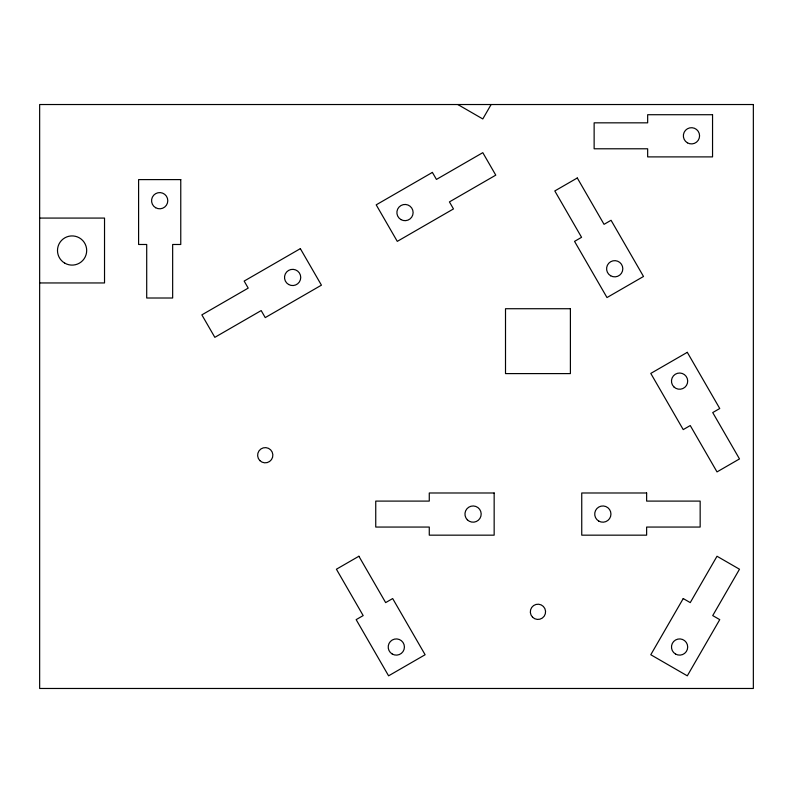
<?xml version="1.0" encoding="UTF-8"?>
<svg xmlns="http://www.w3.org/2000/svg" width="793" height="793" viewBox="0 0 793 793"><rect width="100%" height="100%" fill="white"/><g stroke="black" fill="none" stroke-linecap="round" stroke-linejoin="round"><path stroke-width="1.19" d="M491.125 104.527L482.798 118.95L457.829 104.527M39.65 218.075L104.527 218.075L104.527 282.952L39.65 282.952M683.229 598.556L650.785 654.74L687.303 675.824L719.747 619.64L712.729 615.586L739.492 569.225L717.011 556.25L690.247 602.611L683.229 598.556M300.349 248.645L244.155 281.079L248.209 288.107L201.858 314.871L214.834 337.342L261.184 310.578L265.239 317.606L321.433 285.163L300.349 248.645M432.393 172.408L376.199 204.842L397.283 241.369L453.477 208.926L449.423 201.908L495.774 175.144L482.798 152.662L436.447 179.426L432.393 172.408M577.284 177.979L554.803 190.954L581.566 237.315L574.548 241.369L606.992 297.553L643.51 276.47L611.066 220.285L604.048 224.34L577.284 177.979M687.303 352.33L650.785 373.414L683.229 429.608L690.247 425.544L717.011 471.904L739.492 458.929L712.729 412.568L719.747 408.514L687.303 352.33M358.892 556.25L336.41 569.225L363.174 615.586L356.156 619.64L388.59 675.824L425.117 654.74L392.674 598.556L385.656 602.611L358.892 556.25M753.35 104.527L39.65 104.527L39.65 688.473L753.35 688.473L753.35 104.527M712.55 114.717L647.663 114.717L647.663 122.836L594.135 122.836L594.135 148.787L647.663 148.787L647.663 156.895L712.55 156.895L712.55 114.717M180.764 179.605L138.597 179.605L138.597 244.482L146.705 244.482L146.705 298.009L172.656 298.009L172.656 244.482L180.764 244.482L180.764 179.605M570.395 308.725L505.508 308.725L505.508 373.602L570.395 373.602L570.395 308.725M494.158 492.988L429.271 492.988L429.271 501.097L375.743 501.097L375.743 527.058L429.271 527.058L429.271 535.166L494.158 535.166L494.158 492.988M646.632 492.988L581.745 492.988L581.745 535.166L646.632 535.166L646.632 527.058L700.16 527.058L700.16 501.097L646.632 501.097L646.632 492.988M687.412 142.829A8.108 8.108 0 0 0 699.575 135.811A8.108 8.108 0 0 0 687.412 128.783A8.108 8.108 0 0 0 687.412 142.829M288.573 284.469A8.108 8.108 0 0 0 300.735 277.451A8.108 8.108 0 0 0 288.573 270.423A8.108 8.108 0 0 0 288.573 284.469M400.951 219.592A8.108 8.108 0 0 0 413.113 212.564A8.108 8.108 0 0 0 400.951 205.536A8.108 8.108 0 0 0 400.951 219.592M467.335 519.811A8.108 8.108 0 0 0 480.905 516.174A8.108 8.108 0 0 0 470.973 506.241A8.108 8.108 0 0 0 467.335 519.811M598.774 521.1A8.108 8.108 0 0 0 610.947 514.082A8.108 8.108 0 0 0 598.774 507.054A8.108 8.108 0 0 0 598.774 521.1M64.788 263.157A14.601 14.601 0 0 0 86.685 250.519A14.601 14.601 0 0 0 64.788 237.87A14.601 14.601 0 0 0 64.788 263.157M610.65 275.776A8.108 8.108 0 0 0 622.812 268.758A8.108 8.108 0 0 0 610.65 261.73A8.108 8.108 0 0 0 610.65 275.776M673.852 386.865A8.108 8.108 0 0 0 687.422 383.227A8.108 8.108 0 0 0 677.49 373.295A8.108 8.108 0 0 0 673.852 386.865M155.626 207.716A8.108 8.108 0 0 0 167.789 200.688A8.108 8.108 0 0 0 155.626 193.67A8.108 8.108 0 0 0 155.626 207.716M392.257 654.047A8.108 8.108 0 0 0 404.42 647.019A8.108 8.108 0 0 0 392.257 640.001A8.108 8.108 0 0 0 392.257 654.047M675.537 654.047A8.108 8.108 0 0 0 687.7 647.019A8.108 8.108 0 0 0 675.537 640.001A8.108 8.108 0 0 0 675.537 654.047M259.856 460.614A7.623 7.623 0 0 0 272.604 457.204A7.623 7.623 0 0 0 263.266 447.867A7.623 7.623 0 0 0 259.856 460.614M532.559 617.212A7.623 7.623 0 0 0 545.316 613.792A7.623 7.623 0 0 0 535.979 604.454A7.623 7.623 0 0 0 532.559 617.212"/></g></svg>
